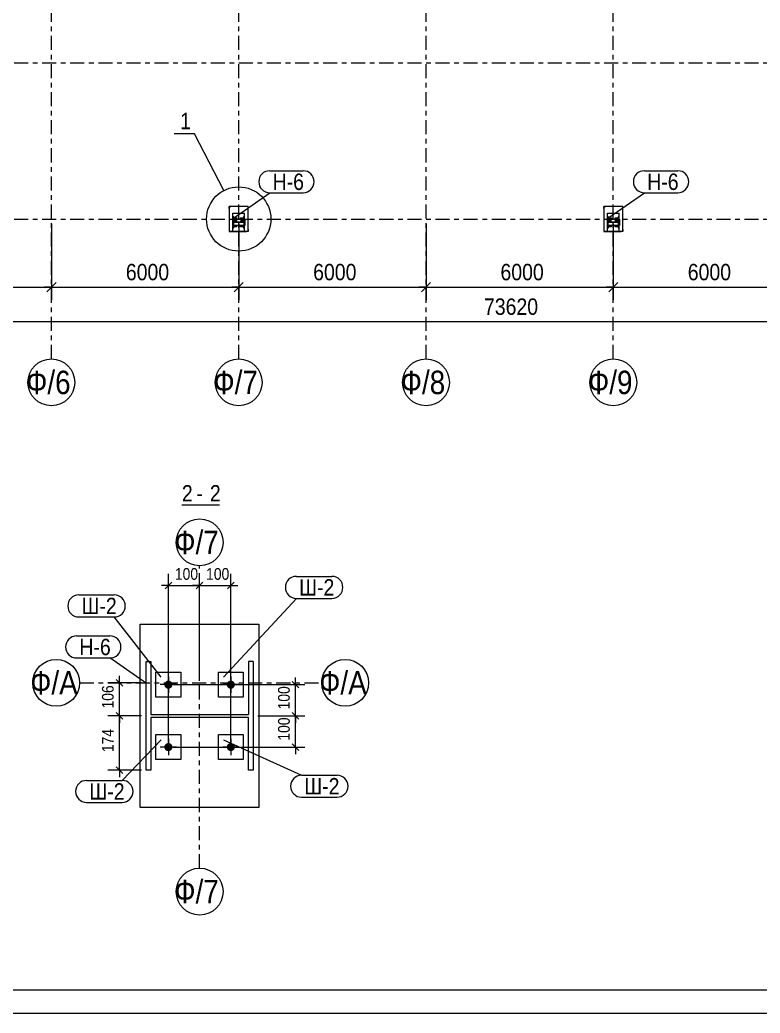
# Model space of a CAD drawing. Header units: millimetres. Extents: x -63 to 531, y -170 to 250.
# Drawn here: x 141.3 to 299.4, y -169.6 to 42.5 of the extents above; entities that cross this region are included whole.
import ezdxf

# ---------------------------------------------------------------- set-up
doc = ezdxf.new("R2010")
doc.units = ezdxf.units.MM
doc.linetypes.add('XKITLINE00', pattern=[0])
doc.linetypes.add('XKITLINE03', pattern=[6, 3, -1, 1, -1])
for name, color, linetype, lineweight in [('Bolt', 7, 'Continuous', 0), ('DetailSymbol', 3, 'Continuous', 0), ('DrawingSheet', 5, 'Continuous', 0), ('OtherObjectType', 1, 'Continuous', 0), ('Part', 2, 'Continuous', 0), ('PartMark', 3, 'Continuous', 0), ('ReferenceModel', 1, 'Continuous', 0), ('S-GRID', 1, 'Continuous', 0), ('Z-DIMENSIONS', 1, 'Continuous', 0)]:
    doc.layers.add(name, color=color, linetype=linetype, lineweight=lineweight)
doc.styles.add('GOST type A', font='ARIAL.TTF')

msp = doc.modelspace()

# ---------------------------------------------------------------- hatches: boundary and pattern name
at = {"layer": 'Bolt'}
for points in [[(172.95, -100.33), (172.9, -100.33), (172.86, -100.32), (172.82, -100.31), (172.78, -100.3), (172.74, -100.29), (172.7, -100.28), (172.66, -100.26), (172.62, -100.25), (172.58, -100.23), (172.54, -100.21), (172.51, -100.18), (172.47, -100.16), (172.44, -100.13), (172.41, -100.11), (172.38, -100.08), (172.35, -100.05), (172.32, -100.01), (172.29, -99.98), (172.27, -99.95), (172.25, -99.91), (172.22, -99.87), (172.21, -99.83), (172.19, -99.8), (172.17, -99.76), (172.16, -99.72), (172.15, -99.67), (172.14, -99.63), (172.13, -99.59), (172.13, -99.55), (172.12, -99.51), (172.12, -99.46), (172.12, -99.42), (172.13, -99.38), (172.13, -99.34), (172.14, -99.3), (172.15, -99.25), (172.16, -99.21), (172.17, -99.17), (172.19, -99.13), (172.21, -99.09), (172.22, -99.06), (172.25, -99.02), (172.27, -98.98), (172.29, -98.95), (172.32, -98.91), (172.35, -98.88), (172.38, -98.85), (172.41, -98.82), (172.44, -98.79), (172.47, -98.77), (172.51, -98.74), (172.54, -98.72), (172.58, -98.7), (172.62, -98.68), (172.66, -98.66), (172.7, -98.65), (172.74, -98.63), (172.78, -98.62), (172.82, -98.61), (172.86, -98.61), (172.9, -98.6), (172.95, -98.6), (172.99, -98.6), (173.03, -98.6), (173.07, -98.6), (173.12, -98.61), (173.16, -98.61), (173.2, -98.62), (173.24, -98.63), (173.28, -98.65), (173.32, -98.66), (173.36, -98.68), (173.4, -98.7), (173.43, -98.72), (173.47, -98.74), (173.51, -98.77), (173.54, -98.79), (173.57, -98.82), (173.6, -98.85), (173.63, -98.88), (173.66, -98.91), (173.68, -98.95), (173.71, -98.98), (173.73, -99.02), (173.75, -99.06), (173.77, -99.09), (173.79, -99.13), (173.8, -99.17), (173.82, -99.21), (173.83, -99.25), (173.84, -99.3), (173.85, -99.34), (173.85, -99.38), (173.85, -99.42), (173.86, -99.46), (173.85, -99.51), (173.85, -99.55), (173.85, -99.59), (173.84, -99.63), (173.83, -99.67), (173.82, -99.72), (173.8, -99.76), (173.79, -99.8), (173.77, -99.83), (173.75, -99.87), (173.73, -99.91), (173.71, -99.95), (173.68, -99.98), (173.66, -100.01), (173.63, -100.05), (173.6, -100.08), (173.57, -100.11), (173.54, -100.13), (173.51, -100.16), (173.47, -100.18), (173.43, -100.21), (173.4, -100.23), (173.36, -100.25), (173.32, -100.26), (173.28, -100.28), (173.24, -100.29), (173.2, -100.3), (173.16, -100.31), (173.12, -100.32), (173.07, -100.33), (173.03, -100.33), (172.99, -100.33)], [(186.28, -100.33), (186.24, -100.33), (186.19, -100.32), (186.15, -100.31), (186.11, -100.3), (186.07, -100.29), (186.03, -100.28), (185.99, -100.26), (185.95, -100.25), (185.91, -100.23), (185.88, -100.21), (185.84, -100.18), (185.81, -100.16), (185.77, -100.13), (185.74, -100.11), (185.71, -100.08), (185.68, -100.05), (185.65, -100.01), (185.63, -99.98), (185.6, -99.95), (185.58, -99.91), (185.56, -99.87), (185.54, -99.83), (185.52, -99.8), (185.51, -99.76), (185.49, -99.72), (185.48, -99.67), (185.47, -99.63), (185.46, -99.59), (185.46, -99.55), (185.46, -99.51), (185.46, -99.46), (185.46, -99.42), (185.46, -99.38), (185.46, -99.34), (185.47, -99.3), (185.48, -99.25), (185.49, -99.21), (185.51, -99.17), (185.52, -99.13), (185.54, -99.09), (185.56, -99.06), (185.58, -99.02), (185.6, -98.98), (185.63, -98.95), (185.65, -98.91), (185.68, -98.88), (185.71, -98.85), (185.74, -98.82), (185.77, -98.79), (185.81, -98.77), (185.84, -98.74), (185.88, -98.72), (185.91, -98.7), (185.95, -98.68), (185.99, -98.66), (186.03, -98.65), (186.07, -98.63), (186.11, -98.62), (186.15, -98.61), (186.19, -98.61), (186.24, -98.6), (186.28, -98.6), (186.32, -98.6), (186.36, -98.6), (186.41, -98.6), (186.45, -98.61), (186.49, -98.61), (186.53, -98.62), (186.57, -98.63), (186.61, -98.65), (186.65, -98.66), (186.69, -98.68), (186.73, -98.7), (186.77, -98.72), (186.8, -98.74), (186.84, -98.77), (186.87, -98.79), (186.9, -98.82), (186.93, -98.85), (186.96, -98.88), (186.99, -98.91), (187.02, -98.95), (187.04, -98.98), (187.07, -99.02), (187.09, -99.06), (187.11, -99.09), (187.12, -99.13), (187.14, -99.17), (187.15, -99.21), (187.16, -99.25), (187.17, -99.3), (187.18, -99.34), (187.18, -99.38), (187.19, -99.42), (187.19, -99.46), (187.19, -99.51), (187.18, -99.55), (187.18, -99.59), (187.17, -99.63), (187.16, -99.67), (187.15, -99.72), (187.14, -99.76), (187.12, -99.8), (187.11, -99.83), (187.09, -99.87), (187.07, -99.91), (187.04, -99.95), (187.02, -99.98), (186.99, -100.01), (186.96, -100.05), (186.93, -100.08), (186.9, -100.11), (186.87, -100.13), (186.84, -100.16), (186.8, -100.18), (186.77, -100.21), (186.73, -100.23), (186.69, -100.25), (186.65, -100.26), (186.61, -100.28), (186.57, -100.29), (186.53, -100.3), (186.49, -100.31), (186.45, -100.32), (186.41, -100.33), (186.36, -100.33), (186.32, -100.33)], [(172.95, -113.66), (172.9, -113.66), (172.86, -113.65), (172.82, -113.65), (172.78, -113.64), (172.74, -113.63), (172.7, -113.61), (172.66, -113.6), (172.62, -113.58), (172.58, -113.56), (172.54, -113.54), (172.51, -113.52), (172.47, -113.49), (172.44, -113.47), (172.41, -113.44), (172.38, -113.41), (172.35, -113.38), (172.32, -113.35), (172.29, -113.31), (172.27, -113.28), (172.25, -113.24), (172.22, -113.21), (172.21, -113.17), (172.19, -113.13), (172.17, -113.09), (172.16, -113.05), (172.15, -113.01), (172.14, -112.97), (172.13, -112.92), (172.13, -112.88), (172.12, -112.84), (172.12, -112.8), (172.12, -112.76), (172.13, -112.71), (172.13, -112.67), (172.14, -112.63), (172.15, -112.59), (172.16, -112.55), (172.17, -112.51), (172.19, -112.47), (172.21, -112.43), (172.22, -112.39), (172.25, -112.35), (172.27, -112.32), (172.29, -112.28), (172.32, -112.25), (172.35, -112.22), (172.38, -112.18), (172.41, -112.16), (172.44, -112.13), (172.47, -112.1), (172.51, -112.08), (172.54, -112.05), (172.58, -112.03), (172.62, -112.01), (172.66, -112), (172.7, -111.98), (172.74, -111.97), (172.78, -111.96), (172.82, -111.95), (172.86, -111.94), (172.9, -111.94), (172.95, -111.93), (172.99, -111.93), (173.03, -111.93), (173.07, -111.94), (173.12, -111.94), (173.16, -111.95), (173.2, -111.96), (173.24, -111.97), (173.28, -111.98), (173.32, -112), (173.36, -112.01), (173.4, -112.03), (173.43, -112.05), (173.47, -112.08), (173.51, -112.1), (173.54, -112.13), (173.57, -112.16), (173.6, -112.18), (173.63, -112.22), (173.66, -112.25), (173.68, -112.28), (173.71, -112.32), (173.73, -112.35), (173.75, -112.39), (173.77, -112.43), (173.79, -112.47), (173.8, -112.51), (173.82, -112.55), (173.83, -112.59), (173.84, -112.63), (173.85, -112.67), (173.85, -112.71), (173.85, -112.76), (173.86, -112.8), (173.85, -112.84), (173.85, -112.88), (173.85, -112.92), (173.84, -112.97), (173.83, -113.01), (173.82, -113.05), (173.8, -113.09), (173.79, -113.13), (173.77, -113.17), (173.75, -113.21), (173.73, -113.24), (173.71, -113.28), (173.68, -113.31), (173.66, -113.35), (173.63, -113.38), (173.6, -113.41), (173.57, -113.44), (173.54, -113.47), (173.51, -113.49), (173.47, -113.52), (173.43, -113.54), (173.4, -113.56), (173.36, -113.58), (173.32, -113.6), (173.28, -113.61), (173.24, -113.63), (173.2, -113.64), (173.16, -113.65), (173.12, -113.65), (173.07, -113.66), (173.03, -113.66), (172.99, -113.66)], [(186.28, -113.66), (186.24, -113.66), (186.19, -113.65), (186.15, -113.65), (186.11, -113.64), (186.07, -113.63), (186.03, -113.61), (185.99, -113.6), (185.95, -113.58), (185.91, -113.56), (185.88, -113.54), (185.84, -113.52), (185.81, -113.49), (185.77, -113.47), (185.74, -113.44), (185.71, -113.41), (185.68, -113.38), (185.65, -113.35), (185.63, -113.31), (185.6, -113.28), (185.58, -113.24), (185.56, -113.21), (185.54, -113.17), (185.52, -113.13), (185.51, -113.09), (185.49, -113.05), (185.48, -113.01), (185.47, -112.97), (185.46, -112.92), (185.46, -112.88), (185.46, -112.84), (185.46, -112.8), (185.46, -112.76), (185.46, -112.71), (185.46, -112.67), (185.47, -112.63), (185.48, -112.59), (185.49, -112.55), (185.51, -112.51), (185.52, -112.47), (185.54, -112.43), (185.56, -112.39), (185.58, -112.35), (185.6, -112.32), (185.63, -112.28), (185.65, -112.25), (185.68, -112.22), (185.71, -112.18), (185.74, -112.16), (185.77, -112.13), (185.81, -112.1), (185.84, -112.08), (185.88, -112.05), (185.91, -112.03), (185.95, -112.01), (185.99, -112), (186.03, -111.98), (186.07, -111.97), (186.11, -111.96), (186.15, -111.95), (186.19, -111.94), (186.24, -111.94), (186.28, -111.93), (186.32, -111.93), (186.36, -111.93), (186.41, -111.94), (186.45, -111.94), (186.49, -111.95), (186.53, -111.96), (186.57, -111.97), (186.61, -111.98), (186.65, -112), (186.69, -112.01), (186.73, -112.03), (186.77, -112.05), (186.8, -112.08), (186.84, -112.1), (186.87, -112.13), (186.9, -112.16), (186.93, -112.18), (186.96, -112.22), (186.99, -112.25), (187.02, -112.28), (187.04, -112.32), (187.07, -112.35), (187.09, -112.39), (187.11, -112.43), (187.12, -112.47), (187.14, -112.51), (187.15, -112.55), (187.16, -112.59), (187.17, -112.63), (187.18, -112.67), (187.18, -112.71), (187.19, -112.76), (187.19, -112.8), (187.19, -112.84), (187.18, -112.88), (187.18, -112.92), (187.17, -112.97), (187.16, -113.01), (187.15, -113.05), (187.14, -113.09), (187.12, -113.13), (187.11, -113.17), (187.09, -113.21), (187.07, -113.24), (187.04, -113.28), (187.02, -113.31), (186.99, -113.35), (186.96, -113.38), (186.93, -113.41), (186.9, -113.44), (186.87, -113.47), (186.84, -113.49), (186.8, -113.52), (186.77, -113.54), (186.73, -113.56), (186.69, -113.58), (186.65, -113.6), (186.61, -113.61), (186.57, -113.63), (186.53, -113.64), (186.49, -113.65), (186.45, -113.65), (186.41, -113.66), (186.36, -113.66), (186.32, -113.66)]]:
    msp.add_hatch(color=256, dxfattribs=at).paths.add_polyline_path(points, flags=17)

# ---------------------------------------------------------------- linework, layer by layer
at = {"layer": 'Bolt', "linetype": 'XKITLINE00', "lineweight": 0}
for p, q in [((174.72, -99.46), (171.26, -99.46)), ((172.99, -97.73), (172.99, -101.2)), ((188.06, -99.46), (184.59, -99.46)), ((186.32, -97.73), (186.32, -101.2)), ((172.99, -111.06), (172.99, -114.53)), ((186.32, -111.06), (186.32, -114.53)), ((174.72, -112.8), (171.26, -112.8)), ((188.06, -112.8), (184.59, -112.8))]:
    msp.add_line(p, q, dxfattribs=at)
at = {"layer": 'DetailSymbol', "linetype": 'XKITLINE00', "lineweight": 0}
for p, q in [((178.59, 18.18), (174.22, 18.18)), ((184.84, 6.1), (178.59, 18.18))]:
    msp.add_line(p, q, dxfattribs=at)
msp.add_circle((188, 0), 6.87, dxfattribs=at)
at = {"layer": 'DrawingSheet', "linetype": 'XKITLINE00', "lineweight": 0}
for p, q in [((-43, -164.62), (526, -164.62)), ((-63, -169.62), (531, -169.62))]:
    msp.add_line(p, q, dxfattribs=at)
at = {"layer": 'OtherObjectType', "linetype": 'XKITLINE00', "lineweight": 0}
msp.add_line((175.87, -61.08), (183.9, -61.08), dxfattribs=at)
at = {"layer": 'Part', "linetype": 'XKITLINE00', "lineweight": 0}
for p, q in [((186.73, -0.04), (186.73, 1.25)), ((186.73, 1.25), (189.27, 1.25)), ((186.96, 0.45), (186.86, 0.45)), ((186.86, -0.11), (186.86, 0.45)), ((186.96, -0.11), (186.96, 0.45)), ((187.07, -0.11), (187.07, 0.23)), ((187.07, 0.23), (187.6, 0.23)), ((187.6, 0.23), (187.6, -0.11)), ((188.4, -0.11), (188.4, 0.23)), ((188.4, 0.23), (188.93, 0.23)), ((188.93, 0.23), (188.93, -0.11)), ((189.14, 0.45), (189.04, 0.45)), ((189.04, 0.45), (189.04, -0.11)), ((189.14, -0.11), (189.14, 0.45)), ((189.27, -0.04), (189.27, 1.25)), ((266.73, -0.04), (266.73, 1.25)), ((266.73, 1.25), (269.27, 1.25)), ((266.96, 0.45), (266.86, 0.45)), ((266.86, -0.11), (266.86, 0.45)), ((266.96, -0.11), (266.96, 0.45)), ((267.07, -0.11), (267.07, 0.23)), ((267.07, 0.23), (267.6, 0.23)), ((267.6, 0.23), (267.6, -0.11)), ((268.4, -0.11), (268.4, 0.23)), ((268.4, 0.23), (268.93, 0.23)), ((268.93, 0.23), (268.93, -0.11)), ((269.14, 0.45), (269.04, 0.45)), ((269.04, 0.45), (269.04, -0.11)), ((269.14, -0.11), (269.14, 0.45)), ((269.27, -0.04), (269.27, 1.25)), ((186.66, -0.04), (186.66, -1.37)), ((186.66, -0.04), (186.86, -0.04)), ((186.66, -1.37), (186.86, -1.37)), ((186.73, -2.67), (186.73, -1.37)), ((189.14, -0.11), (186.86, -0.11)), ((186.86, -0.11), (186.86, -1.31)), ((186.86, -1.87), (186.86, -1.31)), ((186.86, -1.31), (189.14, -1.31)), ((186.86, -1.87), (186.96, -1.87)), ((189.07, -0.65), (186.93, -0.65)), ((186.93, -0.65), (186.93, -0.76)), ((189.07, -0.76), (186.93, -0.76)), ((186.96, -1.87), (186.96, -1.31)), ((187.07, -1.64), (187.07, -1.31)), ((187.6, -1.64), (187.07, -1.64)), ((187.17, -0.47), (187.17, -0.14)), ((187.17, -0.14), (187.5, -0.14)), ((187.5, -0.47), (187.17, -0.47)), ((187.5, -0.14), (187.5, -0.47)), ((187.6, -1.64), (187.6, -1.31)), ((188.4, -1.64), (188.4, -1.31)), ((188.93, -1.64), (188.4, -1.64)), ((188.5, -0.47), (188.5, -0.14)), ((188.5, -0.14), (188.83, -0.14)), ((188.83, -0.47), (188.5, -0.47)), ((188.83, -0.14), (188.83, -0.47)), ((188.93, -1.64), (188.93, -1.31)), ((189.04, -1.31), (189.04, -1.87)), ((189.04, -1.87), (189.14, -1.87)), ((189.07, -0.65), (189.07, -0.76)), ((189.14, -0.04), (189.34, -0.04)), ((189.14, -1.31), (189.14, -0.11)), ((189.14, -1.87), (189.14, -1.31)), ((189.14, -1.37), (189.34, -1.37)), ((189.27, -2.67), (189.27, -1.37)), ((189.34, -0.04), (189.34, -1.37)), ((266.66, -0.04), (266.66, -1.37)), ((266.66, -0.04), (266.86, -0.04)), ((266.66, -1.37), (266.86, -1.37)), ((266.73, -2.67), (266.73, -1.37)), ((269.14, -0.11), (266.86, -0.11)), ((266.86, -0.11), (266.86, -1.31)), ((266.86, -1.87), (266.86, -1.31)), ((266.86, -1.31), (269.14, -1.31)), ((266.86, -1.87), (266.96, -1.87)), ((269.07, -0.65), (266.93, -0.65)), ((266.93, -0.65), (266.93, -0.76)), ((269.07, -0.76), (266.93, -0.76)), ((266.96, -1.87), (266.96, -1.31)), ((267.07, -1.64), (267.07, -1.31)), ((267.6, -1.64), (267.07, -1.64)), ((267.17, -0.47), (267.17, -0.14)), ((267.17, -0.14), (267.5, -0.14)), ((267.5, -0.47), (267.17, -0.47)), ((267.5, -0.14), (267.5, -0.47)), ((267.6, -1.64), (267.6, -1.31)), ((268.4, -1.64), (268.4, -1.31)), ((268.93, -1.64), (268.4, -1.64)), ((268.5, -0.47), (268.5, -0.14)), ((268.5, -0.14), (268.83, -0.14)), ((268.83, -0.47), (268.5, -0.47)), ((268.83, -0.14), (268.83, -0.47)), ((268.93, -1.64), (268.93, -1.31)), ((269.04, -1.31), (269.04, -1.87)), ((269.04, -1.87), (269.14, -1.87)), ((269.07, -0.65), (269.07, -0.76)), ((269.14, -0.04), (269.34, -0.04)), ((269.14, -1.31), (269.14, -0.11)), ((269.14, -1.87), (269.14, -1.31)), ((269.14, -1.37), (269.34, -1.37)), ((269.27, -2.67), (269.27, -1.37)), ((269.34, -0.04), (269.34, -1.37)), ((186.73, -2.67), (189.27, -2.67)), ((266.73, -2.67), (269.27, -2.67)), ((166.99, -125.73), (166.99, -86.53)), ((166.99, -86.53), (192.32, -86.53)), ((192.32, -86.53), (192.32, -125.73)), ((168.26, -117.73), (168.26, -94.53)), ((168.26, -94.53), (169.26, -94.53)), ((169.26, -94.53), (169.26, -105.8)), ((191.06, -94.53), (190.06, -94.53)), ((190.06, -94.53), (190.06, -105.8)), ((191.06, -94.53), (191.06, -117.73)), ((170.32, -102.13), (170.32, -96.8)), ((170.32, -96.8), (175.66, -96.8)), ((175.66, -96.8), (175.66, -102.13)), ((183.66, -102.13), (183.66, -96.8)), ((183.66, -96.8), (188.99, -96.8)), ((188.99, -96.8), (188.99, -102.13)), ((175.66, -102.13), (170.32, -102.13)), ((188.99, -102.13), (183.66, -102.13)), ((169.26, -105.8), (190.06, -105.8)), ((190.06, -106.46), (169.26, -106.46)), ((169.26, -106.46), (169.26, -117.73)), ((190.06, -117.73), (190.06, -106.46)), ((170.32, -115.46), (170.32, -110.13)), ((170.32, -110.13), (175.66, -110.13)), ((175.66, -110.13), (175.66, -115.46)), ((183.66, -115.46), (183.66, -110.13)), ((183.66, -110.13), (188.99, -110.13)), ((188.99, -110.13), (188.99, -115.46)), ((175.66, -115.46), (170.32, -115.46)), ((188.99, -115.46), (183.66, -115.46)), ((169.26, -117.73), (168.26, -117.73)), ((191.06, -117.73), (190.06, -117.73)), ((192.32, -125.73), (166.99, -125.73))]:
    msp.add_line(p, q, dxfattribs=at)
at = {"layer": 'PartMark', "linetype": 'XKITLINE00', "lineweight": 0}
for p, q in [((194.64, 10.3), (201.77, 10.3)), ((274.64, 10.3), (281.77, 10.3)), ((186.86, 0.17), (194.64, 5.6)), ((194.64, 5.6), (201.77, 5.6)), ((266.86, 0.17), (274.64, 5.6)), ((274.64, 5.6), (281.77, 5.6)), ((200.32, -76.33), (207.9, -76.33)), ((153.85, -80.3), (161.43, -80.3)), ((184.74, -97.88), (200.32, -81.03)), ((200.32, -81.03), (207.9, -81.03)), ((153.85, -85), (161.43, -85)), ((171.41, -97.88), (161.43, -85)), ((153.38, -89.06), (160.51, -89.06)), ((153.38, -93.76), (160.51, -93.76)), ((168.29, -99.19), (160.51, -93.76)), ((171.41, -111.22), (163.11, -119.92)), ((184.74, -111.22), (201.42, -118.8)), ((201.42, -118.8), (209, -118.8)), ((155.52, -119.92), (163.11, -119.92)), ((155.52, -124.62), (163.11, -124.62)), ((201.42, -123.5), (209, -123.5))]:
    msp.add_line(p, q, dxfattribs=at)
for centre, start, end in [((194.64, 7.95), 90, 270), ((201.77, 7.95), 270, 90), ((274.64, 7.95), 90, 270), ((281.77, 7.95), 270, 90), ((200.32, -78.68), 90, 270), ((207.9, -78.68), 270, 90), ((153.85, -82.65), 90, 270), ((161.43, -82.65), 270, 90), ((153.38, -91.41), 90, 270), ((160.51, -91.41), 270, 90), ((201.42, -121.15), 90, 270), ((209, -121.15), 270, 90), ((155.52, -122.27), 90, 270), ((163.11, -122.27), 270, 90)]:
    msp.add_arc(centre, 2.35, start, end, dxfattribs=at)
at = {"layer": 'ReferenceModel', "linetype": 'XKITLINE00', "lineweight": 0}
for p, q in [((190, 2.67), (186, 2.67)), ((186, 2.67), (186, 2.67)), ((186, 2.67), (186, -2.67)), ((186.3, 2.67), (186, 2.67)), ((186, 2.67), (186, 2.27)), ((186, 2.67), (186.3, 2.67)), ((186, 2.27), (186, 2.67)), ((186, 2.27), (186, -2.67)), ((190, 2.67), (186.3, 2.67)), ((190, -2.67), (190, 2.67)), ((190, 2.67), (190, 2.67)), ((190, -2.27), (190, 2.67)), ((270, 2.67), (266, 2.67)), ((266, 2.67), (266, 2.67)), ((266, 2.67), (266, -2.67)), ((266.3, 2.67), (266, 2.67)), ((266, 2.67), (266, 2.27)), ((266, 2.67), (266.3, 2.67)), ((266, 2.27), (266, 2.67)), ((266, 2.27), (266, -2.67)), ((270, 2.67), (266.3, 2.67)), ((270, -2.67), (270, 2.67)), ((270, 2.67), (270, 2.67)), ((270, -2.27), (270, 2.67)), ((190, -2.67), (186, -2.67)), ((186, -2.67), (186, -2.67)), ((186, -2.67), (189.7, -2.67)), ((190, -2.67), (189.7, -2.67)), ((190, -2.67), (189.7, -2.67)), ((190, -2.67), (190, -2.27)), ((190, -2.27), (190, -2.67)), ((190, -2.67), (190, -2.67)), ((270, -2.67), (266, -2.67)), ((266, -2.67), (266, -2.67)), ((266, -2.67), (269.7, -2.67)), ((270, -2.67), (269.7, -2.67)), ((270, -2.67), (269.7, -2.67)), ((270, -2.67), (270, -2.27)), ((270, -2.27), (270, -2.67)), ((270, -2.67), (270, -2.67))]:
    msp.add_line(p, q, dxfattribs=at)
at = {"layer": 'S-GRID', "linetype": 'XKITLINE03', "lineweight": 0}
for p, q in [((148, -29.9), (148, 221.33)), ((188, -29.9), (188, 221.33)), ((228, -29.9), (228, 221.33)), ((268, -29.9), (268, 221.33)), ((-27.97, 33.33), (504.13, 33.33)), ((-27.97, 0), (504.13, 0)), ((179.66, -138.66), (179.66, -74.07)), ((154.03, -99.06), (205.74, -99.06))]:
    msp.add_line(p, q, dxfattribs=at)
at = {"layer": 'S-GRID', "linetype": 'XKITLINE00', "lineweight": 0}
for centre in [(148, -34.9), (188, -34.9), (228, -34.9), (268, -34.9), (179.66, -69.07), (149.03, -99.06), (210.74, -99.06), (179.66, -143.66)]:
    msp.add_circle(centre, 5, dxfattribs=at)
at = {"layer": 'Z-DIMENSIONS', "linetype": 'XKITLINE00', "lineweight": 0}
for p, q in [((148, -1), (148, -17.34)), ((148, -1), (148, -17.34)), ((188, -1), (188, -17.34)), ((188, -1), (188, -17.34)), ((228, -1), (228, -17.34)), ((228, -1), (228, -17.34)), ((268, -1), (268, -17.34)), ((268, -1), (268, -17.34)), ((108, -14.54), (148, -14.54)), ((148, -14.54), (146.5, -14.54)), ((148.99, -13.55), (147.01, -15.53)), ((148.99, -13.55), (147.01, -15.53)), ((148, -14.54), (149.5, -14.54)), ((148, -14.54), (188, -14.54)), ((188, -14.54), (186.5, -14.54)), ((188.99, -13.55), (187.01, -15.53)), ((188.99, -13.55), (187.01, -15.53)), ((188, -14.54), (189.5, -14.54)), ((188, -14.54), (228, -14.54)), ((228, -14.54), (226.5, -14.54)), ((228.99, -13.55), (227.01, -15.53)), ((228.99, -13.55), (227.01, -15.53)), ((228, -14.54), (229.5, -14.54)), ((228, -14.54), (268, -14.54)), ((268, -14.54), (266.5, -14.54)), ((268.99, -13.55), (267.01, -15.53)), ((268.99, -13.55), (267.01, -15.53)), ((268, -14.54), (269.5, -14.54)), ((268, -14.54), (308, -14.54)), ((0, -21.92), (490.8, -21.92)), ((172.99, -111.8), (172.99, -75.81)), ((179.66, -98.06), (179.66, -75.81)), ((179.66, -98.06), (179.66, -75.81)), ((186.32, -111.8), (186.32, -75.81)), ((172.99, -78.31), (171.49, -78.31)), ((173.7, -77.6), (172.28, -79.02)), ((172.99, -78.31), (179.66, -78.31)), ((179.66, -78.31), (178.16, -78.31)), ((180.36, -77.6), (178.95, -79.02)), ((180.36, -77.6), (178.95, -79.02)), ((179.66, -78.31), (181.16, -78.31)), ((179.66, -78.31), (186.32, -78.31)), ((187.03, -77.6), (185.61, -79.02)), ((186.32, -78.31), (187.82, -78.31)), ((162.55, -99.06), (162.55, -97.56)), ((167.26, -99.06), (160.05, -99.06)), ((161.85, -98.36), (163.26, -99.77)), ((162.55, -106.13), (162.55, -99.06)), ((173.99, -99.46), (202.15, -99.46)), ((199.44, -98.76), (200.85, -100.17)), ((200.15, -99.46), (200.15, -97.96)), ((200.15, -106.13), (200.15, -99.46)), ((161.85, -105.42), (163.26, -106.84)), ((161.85, -105.42), (163.26, -106.84)), ((162.55, -106.13), (162.55, -104.63)), ((199.44, -105.42), (200.85, -106.84)), ((199.44, -105.42), (200.85, -106.84)), ((200.15, -106.13), (200.15, -104.63)), ((167.26, -106.13), (160.05, -106.13)), ((167.26, -106.13), (160.05, -106.13)), ((162.55, -117.73), (162.55, -106.13)), ((162.55, -106.13), (162.55, -107.63)), ((192.06, -106.13), (202.15, -106.13)), ((192.06, -106.13), (202.15, -106.13)), ((200.15, -112.8), (200.15, -106.13)), ((200.15, -106.13), (200.15, -107.63)), ((199.44, -112.09), (200.85, -113.5)), ((173.99, -112.8), (202.15, -112.8)), ((200.15, -112.8), (200.15, -114.3)), ((167.26, -117.73), (160.05, -117.73)), ((161.85, -117.02), (163.26, -118.44)), ((162.55, -117.73), (162.55, -119.23))]:
    msp.add_line(p, q, dxfattribs=at)
at = {"layer": 'Z-DIMENSIONS'}
for p in [(148, -14.54), (148, -14.54), (188, -14.54), (188, -14.54), (228, -14.54), (228, -14.54), (268, -14.54), (268, -14.54), (172.99, -78.31), (179.66, -78.31), (179.66, -78.31), (186.32, -78.31), (162.55, -99.06), (200.15, -99.46), (162.55, -106.13), (162.55, -106.13), (200.15, -106.13), (200.15, -106.13), (200.15, -112.8), (162.55, -117.73)]:
    msp.add_point(p, dxfattribs=at)

# ---------------------------------------------------------------- texts
at = {"layer": 'DetailSymbol', "style": 'GOST type A', "width": 0.85}
msp.add_text('1', height=3.5, dxfattribs=at).set_placement((175.47, 19.18))
at = {"layer": 'OtherObjectType', "style": 'GOST type A', "width": 0.85}
for s, p in [('2', (175.87, -60.33)), ('2', (181.85, -60.33)), ('-', (178.97, -60.33))]:
    msp.add_text(s, height=3.5, dxfattribs=at).set_placement(p)
at = {"layer": 'PartMark', "style": 'GOST type A', "width": 0.85}
for s, p in [('Н-6', (195.24, 6.2)), ('Н-6', (275.24, 6.2)), ('Ш-2', (200.92, -80.43)), ('Ш-2', (154.45, -84.4)), ('Н-6', (153.98, -93.16)), ('Ш-2', (156.12, -124.02)), ('Ш-2', (202.02, -122.9))]:
    msp.add_text(s, height=3.5, dxfattribs=at).set_placement(p)
at = {"layer": 'S-GRID', "style": 'GOST type A', "width": 0.85}
for s, p in [('Ф/6', (142.63, -37.4)), ('Ф/7', (182.63, -37.4)), ('Ф/8', (222.63, -37.4)), ('Ф/9', (262.63, -37.4)), ('Ф/7', (174.28, -71.57)), ('Ф/А', (143.49, -101.56)), ('Ф/А', (205.21, -101.56)), ('Ф/7', (174.28, -146.16))]:
    msp.add_text(s, height=5, dxfattribs=at).set_placement(p)
at = {"layer": 'Z-DIMENSIONS', "style": 'GOST type A', "width": 0.85}
for s, height, p in [('6000', 3.5, (163.9, -13.09)), ('6000', 3.5, (203.9, -13.09)), ('6000', 3.5, (243.9, -13.09)), ('6000', 3.5, (283.9, -13.09)), ('73620', 3.5, (240.38, -20.47)), ('100', 2.5, (174.37, -77.06)), ('100', 2.5, (181.04, -77.06))]:
    msp.add_text(s, height=height, dxfattribs=at).set_placement(p)
for s, p in [('106', (161.3, -104.55)), ('100', (198.9, -104.75)), ('100', (198.9, -111.42)), ('174', (161.3, -113.88))]:
    msp.add_text(s, height=2.5, rotation=90.0002, dxfattribs=at).set_placement(p)

doc.saveas('drawing.dxf')
